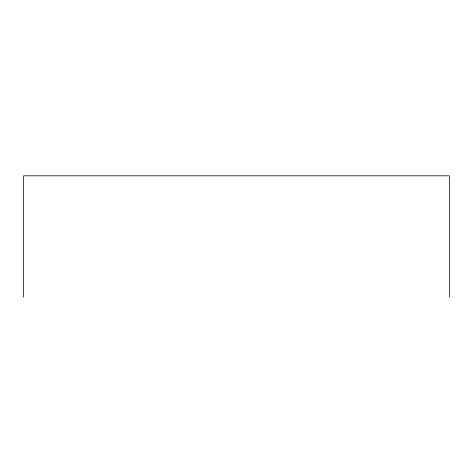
<?xml version="1.0" encoding="UTF-8"?>
<svg xmlns="http://www.w3.org/2000/svg" width="473" height="473" viewBox="0 0 473 473"><rect width="100%" height="100%" fill="white"/><g stroke="black" fill="none" stroke-linecap="round" stroke-linejoin="round"><path stroke-width="0.71" d="M449.35 297.204L449.35 175.796L23.65 175.796L23.65 297.204"/></g></svg>
